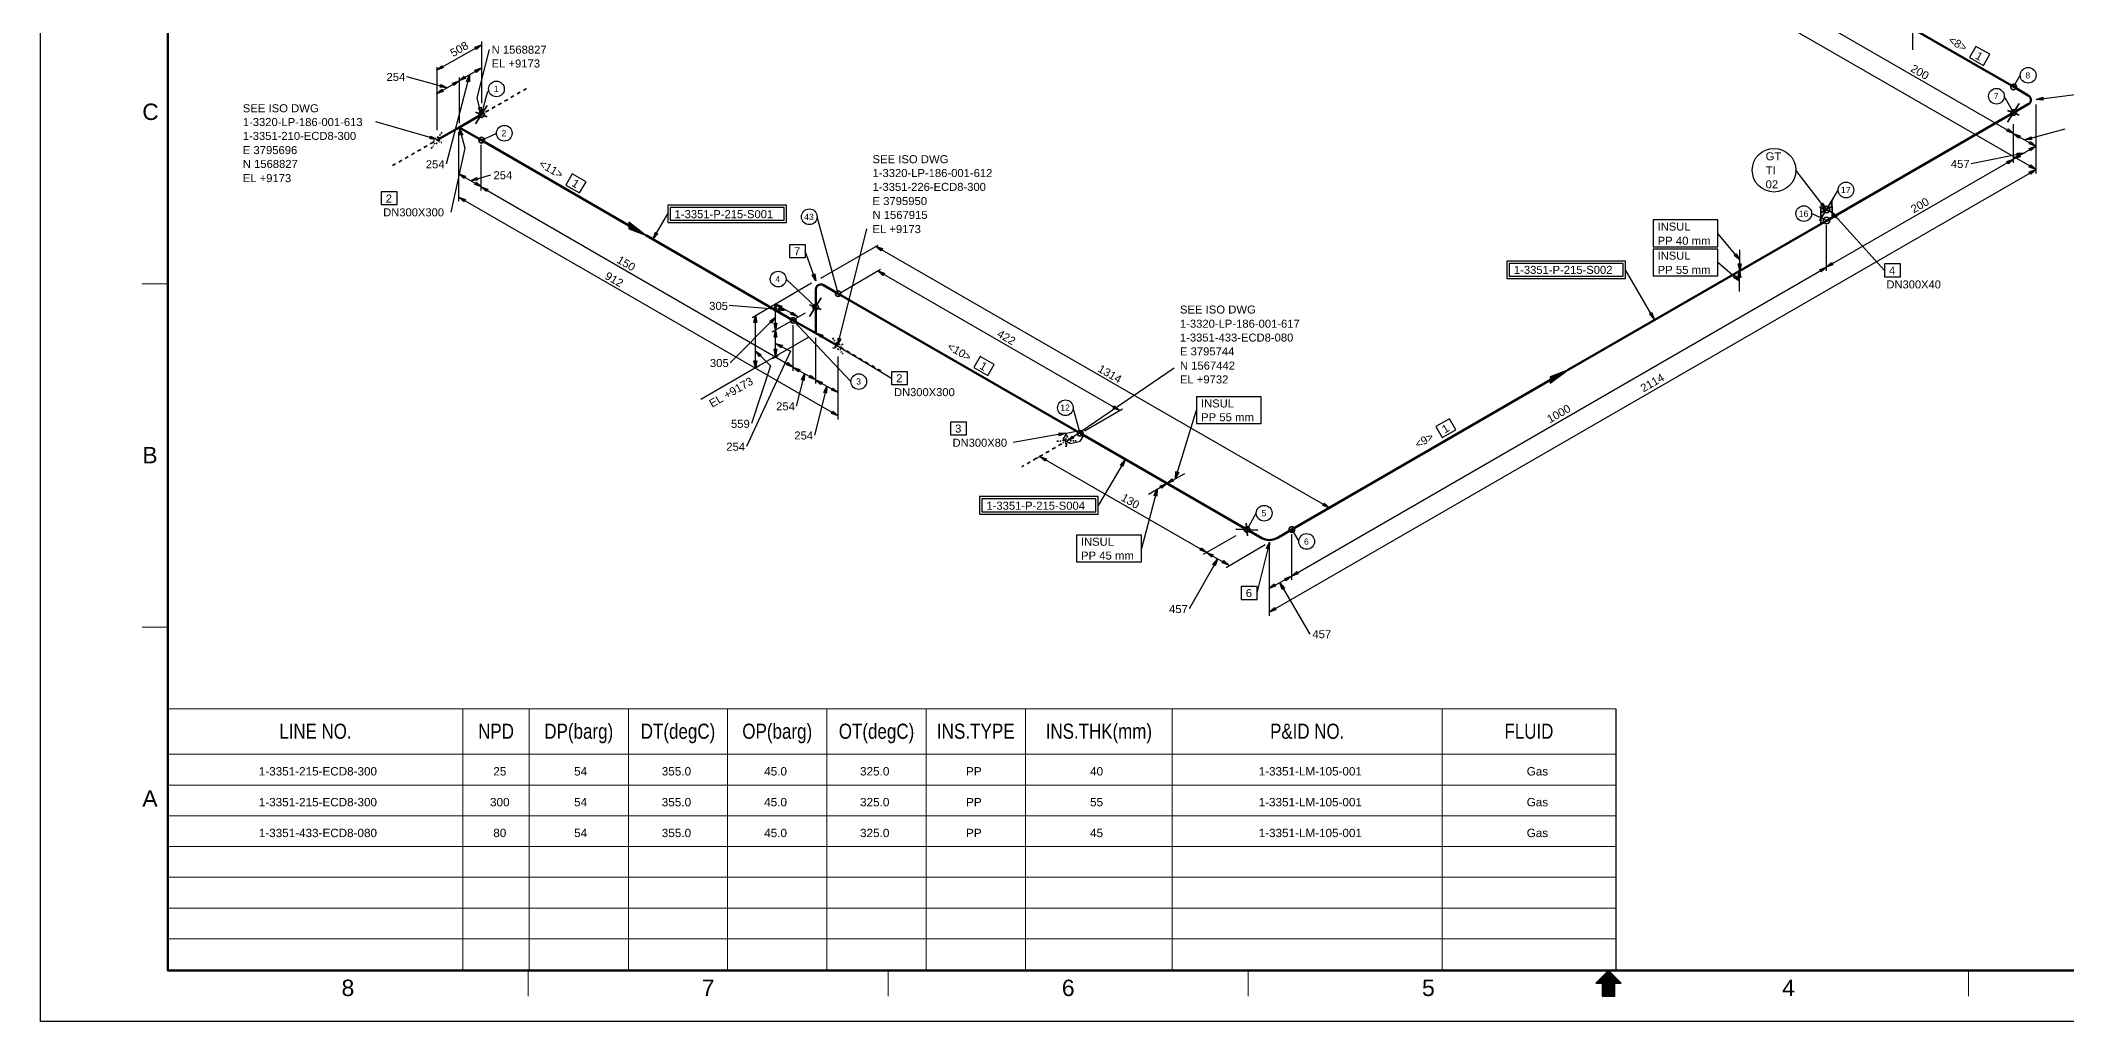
# Model space of a CAD drawing. Header units: inches. Extents: x 0 to 841, y 0 to 594.
# Drawn here: x 0 to 557, y 0 to 270 of the extents above; entities that cross this region are included whole.
import ezdxf
from ezdxf.enums import TextEntityAlignment as Align
from ezdxf.xclip import XClip

# ---------------------------------------------------------------- set-up
doc = ezdxf.new("R2010")
doc.units = ezdxf.units.IN
doc.header["$MEASUREMENT"] = 0
doc.header["$XCLIPFRAME"] = 0
for name, color, linetype in [('1-3320-LP-186-001-615_MODEL-EMBED 1_DWG$0$Default', 7, 'Continuous'), ('BG 0', 7, 'Continuous'), ('BG BG BG BG BG 2', 7, 'Continuous'), ('BG BG BG BG TITLETEXT', 7, 'Continuous'), ('BG Border', 7, 'Continuous'), ('DIMLINES', 7, 'Continuous'), ('DIMTEXT', 7, 'Continuous'), ('FITTINGS', 7, 'Continuous'), ('ISOTEXT', 7, 'Continuous'), ('NOZZLES', 7, 'Continuous'), ('PIPE', 7, 'Continuous'), ('WELDS', 7, 'Continuous')]:
    doc.layers.add(name, color=color, linetype=linetype)
doc.styles.add('1-3320-LP-186-001-615_MODEL-EMBED 1_DWG$0$Arial', font='arial.ttf')
doc.styles.add('Arial', font='arial.ttf')

# ---------------------------------------------------------------- blocks, each defined once
blk = doc.blocks.new('1-3320-LP-186-001-615_MODEL-EMBED 1_DWG')
at = {"layer": '1-3320-LP-186-001-615_MODEL-EMBED 1_DWG$0$Default', "color": 4, "style": '1-3320-LP-186-001-615_MODEL-EMBED 1_DWG$0$Arial'}
for s, width, p in [('1-3351-215-ECD8-300', 1.00235, (0.938205, -0.115628)), ('25', 1.008516, (3.475116, -0.115628)), ('54', 1.008516, (4.350117, -0.115628)), ('355.0 ', 1.008516, (5.29826, -0.115628)), ('45.0 ', 1.008516, (6.406503, -0.115628)), ('325.0 ', 1.008516, (7.444094, -0.115628)), ('PP', 1.004063, (8.591588, -0.115628)), ('40', 1.008516, (9.933451, -0.115628)), ('1-3351-LM-105-001', 1.002802, (11.758255, -0.115628)), ('Gas', 1.002038, (14.659147, -0.115628)), ('1-3351-215-ECD8-300', 1.00235, (0.938205, -0.448962)), ('300', 1.008516, (3.43979, -0.448962)), ('54', 1.008516, (4.350117, -0.448962)), ('355.0 ', 1.008516, (5.29826, -0.448962)), ('45.0 ', 1.008516, (6.406503, -0.448962)), ('325.0 ', 1.008516, (7.444094, -0.448962)), ('PP', 1.004063, (8.591588, -0.448962)), ('55', 1.008516, (9.933451, -0.448962)), ('1-3351-LM-105-001', 1.002802, (11.758255, -0.448962)), ('Gas', 1.002038, (14.659147, -0.448962)), ('1-3351-433-ECD8-080', 1.00235, (0.938205, -0.782295)), ('80', 1.008516, (3.475116, -0.782295)), ('54', 1.008516, (4.350117, -0.782295)), ('355.0 ', 1.008516, (5.29826, -0.782295)), ('45.0 ', 1.008516, (6.406503, -0.782295)), ('325.0 ', 1.008516, (7.444094, -0.782295)), ('PP', 1.004063, (8.591588, -0.782295)), ('45', 1.008516, (9.933451, -0.782295)), ('1-3351-LM-105-001', 1.002802, (11.758255, -0.782295)), ('Gas', 1.002038, (14.659147, -0.782295))]:
    blk.add_text(s, height=0.090278, dxfattribs=dict(at, width=width)).set_placement(p, align=Align.TOP_LEFT)

msp = doc.modelspace()

# ---------------------------------------------------------------- linework, layer by layer
at = {"layer": 'BG 0', "color": 2, "linetype": 'Continuous', "lineweight": 25}
msp.add_line((432.98, 85.88), (432.98, 14), dxfattribs=at)
at = {"layer": 'BG BG BG BG BG 2', "color": 2, "linetype": 'Continuous', "lineweight": 15}
for p, q in [((432.98, 85.88), (35, 85.88)), ((116.13, 14.27), (116.13, 85.88)), ((134.31, 14.27), (134.31, 85.88)), ((161.59, 14.27), (161.59, 85.88)), ((188.87, 14.27), (188.87, 85.88)), ((216.16, 14.27), (216.16, 85.88)), ((243.44, 14.27), (243.44, 85.88)), ((270.72, 14.27), (270.72, 85.88)), ((311.11, 14.27), (311.11, 85.88)), ((385.27, 14.27), (385.27, 85.88)), ((432.98, 73.42), (35, 73.42)), ((432.98, 64.96), (35, 64.96)), ((432.98, 56.51), (35, 56.51)), ((432.98, 48.06), (35, 48.06)), ((432.98, 39.61), (35, 39.61)), ((432.98, 31.16), (35, 31.16)), ((432.98, 22.71), (35, 22.71))]:
    msp.add_line(p, q, dxfattribs=at)
at = {"layer": 'BG Border', "color": 7, "linetype": 'Continuous', "lineweight": 25}
for p, q in [((0, 0), (0, 594)), ((431, 14), (427.5, 10.5)), ((434.5, 10.5), (431, 14)), ((427.5, 10.5), (429.25, 10.5)), ((429.25, 10.5), (429.25, 6.98)), ((429.25, 6.98), (432.75, 6.98)), ((432.75, 6.98), (432.75, 10.5)), ((432.75, 10.5), (434.5, 10.5)), ((841, 0), (0, 0))]:
    msp.add_line(p, q, dxfattribs=at)
at = {"layer": 'BG Border', "color": 3, "linetype": 'Continuous', "lineweight": 120}
for p, q in [((35, 14), (35, 580)), ((827, 14), (35, 14))]:
    msp.add_line(p, q, dxfattribs=at)
at = {"layer": 'BG Border', "color": 7, "linetype": 'Continuous', "lineweight": 13}
for p, q in [((27.98, 202.67), (35, 202.67)), ((27.98, 108.33), (35, 108.33)), ((134, 14), (134, 6.98)), ((233, 14), (233, 6.98)), ((332, 14), (332, 6.98)), ((428.2, 11.2), (428.2, 10.5)), ((428.4, 11.4), (428.4, 10.5)), ((428.6, 11.6), (428.6, 10.5)), ((428.8, 11.8), (428.8, 10.5)), ((429, 12), (429, 10.5)), ((429.2, 12.2), (429.2, 10.5)), ((429.4, 12.4), (429.4, 6.98)), ((429.6, 12.6), (429.6, 6.98)), ((429.8, 12.8), (429.8, 6.98)), ((430, 13), (430, 6.98)), ((430.2, 13.2), (430.2, 6.98)), ((430.4, 13.4), (430.4, 6.98)), ((430.6, 13.6), (430.6, 6.98)), ((430.8, 13.8), (430.8, 6.98)), ((431, 14), (431, 6.98)), ((431.2, 13.8), (431.2, 6.98)), ((431.4, 13.6), (431.4, 6.98)), ((431.6, 13.4), (431.6, 6.98)), ((431.8, 13.2), (431.8, 6.98)), ((432, 13), (432, 6.98)), ((432.2, 12.8), (432.2, 6.98)), ((432.4, 12.6), (432.4, 6.98)), ((432.6, 12.4), (432.6, 6.98)), ((432.8, 12.2), (432.8, 10.5)), ((433, 12), (433, 10.5)), ((433.2, 11.8), (433.2, 10.5)), ((433.4, 11.6), (433.4, 10.5)), ((433.6, 11.4), (433.6, 10.5)), ((433.8, 11.2), (433.8, 10.5)), ((530, 14), (530, 6.98)), ((427.6, 10.6), (427.6, 10.5)), ((427.8, 10.8), (427.8, 10.5)), ((428, 11), (428, 10.5)), ((434, 11), (434, 10.5)), ((434.2, 10.8), (434.2, 10.5)), ((434.4, 10.6), (434.4, 10.5))]:
    msp.add_line(p, q, dxfattribs=at)
at = {"layer": 'BG Border', "color": 3, "linetype": 'Continuous', "lineweight": 120}
msp.add_lwpolyline([(827, 580), (35, 580), (35, 14), (827, 14)], close=True, dxfattribs=at)
at = {"layer": 'DIMLINES', "color": 7, "linetype": 'Continuous', "lineweight": 30}
for p, q in [((214.2, 426.92), (548.52, 234.04)), ((490.84, 273.64), (542.36, 243.96)), ((108.84, 261.32), (121.24, 268.36)), ((119.4, 267.72), (121.24, 268.36)), ((119.8, 267.08), (119.4, 267.72)), ((121.24, 268.36), (119.8, 267.08)), ((121.24, 269.24), (121.24, 252.28)), ((514.68, 266.92), (514.68, 272.68)), ((108.84, 261.32), (110.28, 262.6)), ((110.68, 261.96), (108.84, 261.32)), ((108.92, 262.2), (108.92, 244.92)), ((110.28, 262.6), (110.68, 261.96)), ((115, 258.44), (121.24, 261.96)), ((119.4, 261.32), (121.24, 261.96)), ((121.24, 261.96), (119.8, 260.68)), ((111.8, 256.52), (100.68, 259.56)), ((108.84, 254.84), (115.08, 258.44)), ((109.88, 256.68), (110.04, 257.4)), ((111.8, 256.52), (109.88, 256.68)), ((110.04, 257.4), (111.8, 256.52)), ((117.96, 260.04), (111.48, 235.56)), ((113.24, 257.8), (115.08, 258.44)), ((113.64, 257.16), (113.24, 257.8)), ((115.08, 258.44), (113.64, 257.16)), ((115, 258.44), (116.44, 259.72)), ((116.84, 259.08), (115, 258.44)), ((115.08, 259.32), (115.08, 246.76)), ((116.44, 259.72), (116.84, 259.08)), ((117.08, 258.28), (117.96, 260.04)), ((117.88, 258.12), (117.08, 258.28)), ((117.96, 260.04), (117.88, 258.12)), ((119.8, 260.68), (119.4, 261.32)), ((108.84, 254.84), (110.28, 256.12)), ((110.68, 255.48), (108.84, 254.84)), ((110.28, 256.12), (110.68, 255.48)), ((548.52, 233), (548.52, 251.96)), ((540.52, 244.6), (540.92, 245.24)), ((540.92, 245.24), (542.36, 243.96)), ((542.36, 235.88), (542.36, 246.52)), ((545.4, 242.2), (556.52, 245.24)), ((115, 225.4), (115, 244.36)), ((121.16, 228.28), (121.16, 240.84)), ((542.36, 243.96), (540.52, 244.6)), ((542.28, 243.96), (544.12, 243.32)), ((543.72, 242.68), (542.28, 243.96)), ((542.28, 243.96), (548.44, 240.44)), ((542.28, 236.92), (548.44, 240.52)), ((544.12, 243.32), (543.72, 242.68)), ((545.4, 242.2), (547.16, 243.08)), ((547.32, 242.36), (545.4, 242.2)), ((546.6, 241.08), (547, 241.72)), ((548.44, 240.44), (546.6, 241.08)), ((546.6, 239.88), (548.44, 240.52)), ((547, 239.24), (546.6, 239.88)), ((547, 241.72), (548.44, 240.44)), ((548.44, 240.52), (547, 239.24)), ((547.16, 243.08), (547.32, 242.36)), ((337.72, 112.44), (548.52, 234.04)), ((490.84, 207.24), (542.36, 236.92)), ((545.24, 238.52), (530.68, 235.64)), ((540.52, 236.28), (542.36, 236.92)), ((540.92, 235.64), (540.52, 236.28)), ((542.36, 236.92), (540.92, 235.64)), ((542.28, 236.92), (543.72, 238.2)), ((544.12, 237.56), (542.28, 236.92)), ((543.4, 237.8), (543.32, 238.52)), ((543.32, 238.52), (545.24, 238.52)), ((545.24, 238.52), (543.4, 237.8)), ((543.72, 238.2), (544.12, 237.56)), ((546.68, 234.68), (547.08, 235.32)), ((548.52, 234.04), (546.68, 234.68)), ((546.68, 233.4), (548.52, 234.04)), ((547.08, 235.32), (548.52, 234.04)), ((548.52, 234.04), (547.08, 232.76)), ((115, 232.84), (116.84, 232.2)), ((116.44, 231.56), (115, 232.84)), ((115, 232.84), (121.24, 229.32)), ((116.84, 232.2), (116.44, 231.56)), ((118.2, 231), (123.8, 232.6)), ((118.2, 231), (119.96, 231.88)), ((120.12, 231.16), (118.2, 231)), ((119.4, 229.96), (119.8, 230.6)), ((121.24, 229.32), (119.4, 229.96)), ((119.8, 230.6), (121.24, 229.32)), ((119.96, 231.88), (120.12, 231.16)), ((121.16, 229.32), (123, 228.68)), ((122.6, 228.04), (121.16, 229.32)), ((121.16, 229.32), (206.92, 179.8)), ((123, 228.68), (122.6, 228.04)), ((547.08, 232.76), (546.68, 233.4)), ((115, 226.44), (116.84, 225.8)), ((116.44, 225.16), (115, 226.44)), ((115, 226.44), (219.24, 166.36)), ((116.84, 225.8), (116.44, 225.16)), ((461.08, 220.2), (443.24, 220.2)), ((443.24, 220.2), (443.24, 212.84)), ((461.08, 212.84), (461.08, 220.2)), ((490.92, 206.2), (490.92, 218.76)), ((230.12, 213.16), (214.44, 204.12)), ((229.56, 213), (231.4, 212.36)), ((231, 211.72), (229.56, 213)), ((229.56, 213), (354.28, 141.16)), ((231.4, 212.36), (231, 211.72)), ((443.24, 212.84), (461.08, 212.84)), ((461.08, 212.2), (443.24, 212.2)), ((443.24, 212.2), (443.24, 204.84)), ((467.08, 209.24), (461.08, 216.52)), ((461.08, 204.84), (461.08, 212.2)), ((467.08, 206.28), (467.08, 212.04)), ((230.92, 206.6), (220.2, 200.28)), ((230.12, 206.2), (231.96, 205.56)), ((231.56, 204.92), (230.12, 206.2)), ((230.12, 206.2), (296.68, 167.88)), ((343.88, 122.36), (490.92, 207.24)), ((467, 203.4), (461.08, 208.52)), ((465.56, 210.44), (466.12, 210.92)), ((467.08, 209.24), (465.56, 210.44)), ((466.12, 210.92), (467.08, 209.24)), ((466.28, 205.8), (467.88, 206.68)), ((466.6, 204.36), (467, 206.28)), ((467.08, 206.28), (466.68, 208.2)), ((466.68, 208.2), (467.48, 208.2)), ((467, 206.28), (467.4, 204.36)), ((467, 200.52), (467, 206.28)), ((467.48, 208.2), (467.08, 206.28)), ((489.08, 206.6), (490.92, 207.24)), ((489.48, 205.96), (489.08, 206.6)), ((490.92, 207.24), (489.48, 205.96)), ((490.84, 207.24), (492.28, 208.52)), ((492.68, 207.88), (490.84, 207.24)), ((492.28, 208.52), (492.68, 207.88)), ((195.64, 193.4), (211.96, 202.92)), ((231.96, 205.56), (231.56, 204.92)), ((443.24, 204.84), (461.08, 204.84)), ((465.32, 204.36), (465.8, 204.92)), ((467, 203.4), (465.32, 204.36)), ((465.8, 204.92), (467, 203.4)), ((467.4, 204.36), (466.6, 204.36)), ((204.92, 195.4), (189.32, 196.68)), ((201.64, 195.24), (202.04, 197.16)), ((202.44, 195.24), (201.64, 195.24)), ((201.96, 197.16), (203.8, 196.52)), ((203.4, 195.88), (201.96, 197.16)), ((201.96, 197.16), (208.12, 193.64)), ((202.04, 197.16), (202.44, 195.24)), ((202.04, 189.96), (202.04, 197.16)), ((203, 195.16), (203.08, 195.96)), ((204.92, 195.4), (203, 195.16)), ((203.08, 195.96), (204.92, 195.4)), ((203.8, 196.52), (203.4, 195.88)), ((206.28, 194.28), (206.68, 194.92)), ((206.68, 194.92), (208.12, 193.64)), ((202.04, 193.48), (189.56, 181)), ((196.12, 192.04), (196.52, 193.96)), ((196.92, 192.04), (196.12, 192.04)), ((196.52, 193.96), (196.92, 192.04)), ((196.52, 179.56), (196.52, 193.96)), ((200.44, 192.36), (202.04, 193.48)), ((200.92, 191.88), (200.44, 192.36)), ((202.04, 193.48), (200.92, 191.88)), ((201.16, 189.48), (210.28, 194.68)), ((202.04, 189.96), (201.64, 191.88)), ((201.64, 191.88), (202.44, 191.88)), ((201.64, 188.04), (202.04, 189.96)), ((202.44, 191.88), (202.04, 189.96)), ((202.04, 189.96), (202.44, 188.04)), ((202.04, 182.76), (202.04, 189.96)), ((208.12, 193.64), (206.28, 194.28)), ((206.92, 178.76), (206.92, 191.32)), ((206.2, 184.2), (194.04, 157.96)), ((196.52, 184.28), (198.12, 183.16)), ((197.64, 182.68), (196.52, 184.28)), ((196.52, 184.28), (200.68, 180.12)), ((211, 187.88), (197.8, 180.28)), ((202.44, 188.04), (201.64, 188.04)), ((202.04, 182.76), (201.64, 184.68)), ((201.64, 184.68), (202.44, 184.68)), ((202.04, 186.28), (203.96, 185.8)), ((203.56, 185.08), (202.04, 186.28)), ((202.04, 186.28), (206.2, 184.2)), ((202.44, 184.68), (202.04, 182.76)), ((203.96, 185.8), (203.56, 185.08)), ((213.08, 175.24), (213.08, 187.8)), ((197.8, 180.28), (181.48, 170.92)), ((200.68, 180.12), (195.4, 164.28)), ((195.64, 179.08), (197.24, 179.96)), ((196.52, 179.56), (196.12, 181.48)), ((196.12, 181.48), (196.92, 181.48)), ((196.92, 181.48), (196.52, 179.56)), ((198.12, 183.16), (197.64, 182.68)), ((201.24, 182.12), (202.84, 183)), ((205.08, 180.44), (205.48, 181.08)), ((206.92, 179.8), (205.08, 180.44)), ((205.48, 181.08), (206.92, 179.8)), ((206.84, 179.8), (208.68, 179.16)), ((208.28, 178.52), (206.84, 179.8)), ((206.84, 179.8), (213.08, 176.28)), ((208.68, 179.16), (208.28, 178.52)), ((219.24, 165.4), (219.24, 182.68)), ((209.96, 178.04), (207.72, 169.08)), ((209.16, 176.28), (209.96, 178.04)), ((209.88, 176.12), (209.16, 176.28)), ((209.96, 178.04), (209.88, 176.12)), ((211.24, 176.92), (211.64, 177.56)), ((213.08, 176.28), (211.24, 176.92)), ((211.64, 177.56), (213.08, 176.28)), ((216.12, 174.52), (212.76, 161.08)), ((213, 176.28), (214.84, 175.64)), ((214.44, 175), (213, 176.28)), ((213, 176.28), (219.24, 172.76)), ((214.84, 175.64), (214.44, 175)), ((215.32, 172.76), (216.12, 174.52)), ((216.04, 172.6), (215.32, 172.76)), ((216.12, 174.52), (216.04, 172.6)), ((217.4, 173.4), (217.8, 174.04)), ((219.24, 172.76), (217.4, 173.4)), ((217.8, 174.04), (219.24, 172.76)), ((217.4, 167), (217.8, 167.64)), ((217.8, 167.64), (219.24, 166.36)), ((297.4, 168.2), (287, 162.2)), ((294.84, 168.52), (295.24, 169.16)), ((296.68, 167.88), (294.84, 168.52)), ((295.24, 169.16), (296.68, 167.88)), ((311.96, 149.16), (317.72, 167.96)), ((335.56, 171.64), (317.72, 171.64)), ((317.72, 171.64), (317.72, 164.28)), ((335.56, 164.28), (335.56, 171.64)), ((219.24, 166.36), (217.4, 167)), ((317.72, 164.28), (335.56, 164.28)), ((273.88, 154.76), (275.48, 155.64)), ((274.68, 155.24), (276.52, 154.6)), ((276.12, 153.96), (274.68, 155.24)), ((274.68, 155.24), (320.6, 128.84)), ((276.52, 154.6), (276.12, 153.96)), ((309.56, 147.8), (314.52, 150.52)), ((311.96, 149.16), (312.12, 151.08)), ((312.92, 150.84), (311.96, 149.16)), ((312.12, 151.08), (312.92, 150.84)), ((306.92, 146.28), (302.6, 129.96)), ((304.52, 144.84), (309.64, 147.8)), ((306.04, 144.52), (306.92, 146.28)), ((306.92, 146.28), (306.84, 144.36)), ((307.8, 147.16), (309.64, 147.8)), ((308.2, 146.52), (307.8, 147.16)), ((309.64, 147.8), (308.2, 146.52)), ((310.36, 147.32), (308.76, 148.2)), ((310.36, 147.32), (308.76, 148.2)), ((309.56, 147.8), (311, 149.08)), ((311.4, 148.44), (309.56, 147.8)), ((311, 149.08), (311.4, 148.44)), ((306.84, 144.36), (306.04, 144.52)), ((352.44, 141.8), (352.84, 142.44)), ((354.28, 141.16), (352.44, 141.8)), ((352.84, 142.44), (354.28, 141.16)), ((354.84, 141.56), (353.24, 140.68)), ((343.96, 121.32), (343.96, 133.88)), ((302.6, 133.64), (284.76, 133.64)), ((284.76, 133.64), (284.76, 126.28)), ((302.6, 126.28), (302.6, 133.64)), ((318.76, 129.48), (319.16, 130.12)), ((320.6, 128.84), (318.76, 129.48)), ((319.16, 130.12), (320.6, 128.84)), ((319.72, 128.36), (328.68, 133.56)), ((320.52, 128.84), (322.36, 128.2)), ((321.96, 127.56), (320.52, 128.84)), ((320.52, 128.84), (326.68, 125.4)), ((322.36, 128.2), (321.96, 127.56)), ((325.88, 124.76), (336.6, 131.08)), ((337.8, 111.4), (337.8, 130.36)), ((284.76, 126.28), (302.6, 126.28)), ((323.56, 127), (315.72, 113.4)), ((322.28, 125.56), (323.56, 127)), ((322.92, 125.16), (322.28, 125.56)), ((323.56, 127), (322.92, 125.16)), ((324.84, 126.04), (325.24, 126.68)), ((326.68, 125.4), (324.84, 126.04)), ((325.24, 126.68), (326.68, 125.4)), ((343.88, 122.36), (345.32, 123.64)), ((345.72, 123), (343.88, 122.36)), ((345.32, 123.64), (345.72, 123)), ((337.64, 118.92), (343.88, 122.36)), ((337.64, 118.92), (339.08, 120.2)), ((339.48, 119.56), (337.64, 118.92)), ((339.08, 120.2), (339.48, 119.56)), ((340.68, 120.52), (341.96, 119.08)), ((341.32, 118.68), (340.68, 120.52)), ((340.68, 120.52), (348.92, 106.44)), ((341.96, 119.08), (341.32, 118.68)), ((342.04, 121.72), (343.88, 122.36)), ((342.44, 121.08), (342.04, 121.72)), ((343.88, 122.36), (342.44, 121.08)), ((337.72, 112.44), (339.16, 113.72)), ((339.56, 113.08), (337.72, 112.44)), ((339.16, 113.72), (339.56, 113.08))]:
    msp.add_line(p, q, dxfattribs=at)
at = {"layer": 'ELBO', "color": 3, "linetype": 'Continuous', "lineweight": 50}
for centre, radius, start, end in [((545.71, 253.2), 1.39, 299.981, 60.018), ((214.51, 201.1), 1.39, 60.018, 180), ((337.78, 136.41), 4.16, 240.018, 299.982)]:
    msp.add_arc(centre, radius, start, end, dxfattribs=at)
at = {"layer": 'FITTINGS', "color": 2, "linetype": 'Continuous', "lineweight": 35}
for p, q in [((492.5, 224), (489.4, 222.2)), ((489.4, 222.2), (489.4, 223.9)), ((492.4, 223.9), (492.4, 225.6)), ((492.5, 220.9), (492.5, 224)), ((489.4, 222.2), (489.4, 219.1)), ((489.4, 219.1), (490.9, 220)), ((490.9, 220), (492.5, 220.9))]:
    msp.add_line(p, q, dxfattribs=at)
at = {"layer": 'FITTINGS', "color": 2, "linetype": 'Continuous', "lineweight": 30}
for p, q in [((166.3, 216), (161.7, 219.6)), ((161.7, 219.6), (161.7, 217.8)), ((166.3, 216), (161.7, 219.4)), ((161.7, 219.4), (161.7, 217.9)), ((165.9, 216.2), (161.7, 219.4)), ((161.7, 219.4), (161.7, 218)), ((165.5, 216.5), (161.7, 219.2)), ((161.7, 219.2), (161.7, 218.2)), ((165, 216.7), (161.7, 219.1)), ((161.7, 219.1), (161.7, 218.2)), ((164.6, 217), (161.7, 219)), ((161.7, 219), (161.7, 218.4)), ((164.2, 217.3), (161.7, 218.9)), ((161.7, 218.9), (161.7, 218.5)), ((163.8, 217.5), (161.7, 218.8)), ((161.7, 218.8), (161.7, 218.6)), ((161.7, 218.6), (163.3, 217.8)), ((163.3, 217.8), (161.7, 218.6)), ((161.7, 218.5), (163.8, 217.5)), ((161.7, 218.4), (164.2, 217.3)), ((161.7, 218.2), (165, 216.7)), ((161.7, 218.2), (164.6, 217)), ((161.7, 218), (165.5, 216.5)), ((161.7, 217.9), (165.9, 216.2)), ((161.7, 217.8), (166.3, 216)), ((419.7, 178.9), (415, 177.1)), ((415, 175.4), (419.7, 178.9)), ((419.7, 178.9), (415, 177)), ((415, 175.4), (419.3, 178.6)), ((419.3, 178.6), (415, 176.9)), ((415, 175.6), (418.9, 178.4)), ((418.9, 178.4), (415, 176.8)), ((415, 175.7), (418.4, 178.2)), ((418.4, 178.2), (415, 176.7)), ((415, 175.8), (417.9, 177.9)), ((417.9, 177.9), (415, 176.6)), ((415, 175.9), (417.5, 177.6)), ((417.5, 177.6), (415, 176.5)), ((415, 176.1), (417.1, 177.4)), ((417.1, 177.4), (415, 176.3)), ((415, 177.1), (415, 175.4)), ((415, 176.2), (416.6, 177.1)), ((416.6, 177.1), (415, 176.2)), ((415, 177), (415, 175.4)), ((415, 176.9), (415, 175.6)), ((415, 176.8), (415, 175.7)), ((415, 176.7), (415, 175.8)), ((415, 176.6), (415, 175.9)), ((415, 176.5), (415, 176.1)), ((415, 176.3), (415, 176.2))]:
    msp.add_line(p, q, dxfattribs=at)
at = {"layer": 'ISOTEXT', "color": 7, "linetype": 'Continuous', "lineweight": 30}
for p, q in [((531.96, 267.88), (530.2, 264.84)), ((535.8, 265.72), (531.96, 267.88)), ((120.04, 253.72), (123.4, 267.08)), ((530.2, 264.84), (534.04, 262.68)), ((534.04, 262.68), (535.8, 265.72)), ((542.36, 256.76), (544.2, 259.96)), ((121.16, 249.24), (120.04, 253.72)), ((120.36, 251), (121.08, 251.16)), ((121.16, 249.24), (120.36, 251)), ((121.08, 251.16), (121.16, 249.24)), ((121.24, 249.16), (122.92, 255.56)), ((542.36, 249.72), (539.8, 254.2)), ((548.52, 253.32), (564.92, 255.4)), ((548.52, 253.32), (550.36, 253.96)), ((550.44, 253.16), (548.52, 253.32)), ((550.36, 253.96), (550.44, 253.16)), ((109, 242.36), (92.2, 247.16)), ((115.16, 245.4), (116.6, 239.96)), ((115.16, 245.4), (116.04, 243.64)), ((115.24, 243.48), (115.16, 245.4)), ((107.08, 242.52), (107.24, 243.24)), ((109, 242.36), (107.08, 242.52)), ((107.24, 243.24), (109, 242.36)), ((116.6, 239.96), (112.76, 222.36)), ((116.04, 243.64), (115.24, 243.48)), ((121.24, 242.12), (125.24, 243.96)), ((146.12, 232.84), (144.36, 229.8)), ((144.36, 229.8), (148.2, 227.64)), ((149.96, 230.68), (146.12, 232.84)), ((148.2, 227.64), (149.96, 230.68)), ((490.84, 223.08), (482.52, 233.88)), ((490.92, 223.08), (494.12, 228.44)), ((98.04, 227.96), (93.64, 227.96)), ((93.64, 227.96), (93.64, 224.44)), ((93.64, 224.44), (98.04, 224.44)), ((98.04, 224.44), (98.04, 227.96)), ((205.08, 224.28), (172.44, 224.28)), ((172.44, 224.28), (172.44, 219.48)), ((204.44, 223.64), (173.08, 223.64)), ((173.08, 223.64), (173.08, 220.12)), ((204.44, 220.12), (204.44, 223.64)), ((205.08, 219.48), (205.08, 224.28)), ((489.4, 224.36), (489.96, 224.84)), ((490.84, 223.08), (489.4, 224.36)), ((489.96, 224.84), (490.84, 223.08)), ((168.44, 215), (172.44, 221.88)), ((172.44, 219.48), (205.08, 219.48)), ((173.08, 220.12), (204.44, 220.12)), ((219.24, 199.96), (213.48, 221.08)), ((219.16, 185.8), (227.16, 217.8)), ((490.92, 220.04), (486.84, 221.96)), ((492.28, 222.44), (506.84, 206.36)), ((492.28, 222.44), (493.88, 221.24)), ((493.24, 220.76), (492.28, 222.44)), ((493.88, 221.24), (493.24, 220.76)), ((168.44, 215), (169.08, 216.84)), ((169.72, 216.44), (168.44, 215)), ((169.08, 216.84), (169.72, 216.44)), ((210.28, 213.4), (205.88, 213.4)), ((205.88, 213.4), (205.88, 209.88)), ((213.08, 203.48), (210.2, 211.64)), ((210.28, 209.88), (210.28, 213.4)), ((205.88, 209.88), (210.28, 209.88)), ((435.72, 208.92), (403.08, 208.92)), ((403.08, 208.92), (403.08, 204.12)), ((435.08, 208.28), (403.72, 208.28)), ((403.72, 208.28), (403.72, 204.76)), ((435.08, 204.76), (435.08, 208.28)), ((435.72, 204.12), (435.72, 208.92)), ((443.56, 192.92), (435.72, 206.52)), ((511.24, 208.12), (506.84, 208.12)), ((506.84, 208.12), (506.84, 204.6)), ((511.24, 204.6), (511.24, 208.12)), ((213.08, 196.28), (204.92, 203.96)), ((212.12, 205.16), (212.84, 205.4)), ((213.08, 203.48), (212.12, 205.16)), ((212.84, 205.4), (213.08, 203.48)), ((403.08, 204.12), (435.72, 204.12)), ((403.72, 204.76), (435.08, 204.76)), ((506.84, 204.6), (511.24, 204.6)), ((206.92, 192.6), (222.76, 175.8)), ((442.28, 194.36), (442.92, 194.76)), ((443.56, 192.92), (442.28, 194.36)), ((442.92, 194.76), (443.56, 192.92)), ((213.16, 189.24), (215, 188.6)), ((214.6, 187.96), (213.16, 189.24)), ((213.16, 189.24), (233.96, 176.76)), ((215, 188.6), (214.6, 187.96)), ((219.16, 185.8), (219.24, 187.72)), ((219.96, 187.56), (219.16, 185.8)), ((219.24, 187.72), (219.96, 187.56)), ((238.36, 178.52), (233.96, 178.52)), ((233.96, 178.52), (233.96, 175)), ((238.36, 175), (238.36, 178.52)), ((258.28, 182.68), (256.52, 179.64)), ((256.52, 179.64), (260.36, 177.48)), ((262.12, 180.52), (258.28, 182.68)), ((260.36, 177.48), (262.12, 180.52)), ((282.2, 159.48), (311.64, 179.56)), ((233.96, 175), (238.36, 175)), ((285.8, 161.56), (283.88, 168.6)), ((254.52, 164.68), (250.12, 164.68)), ((250.12, 164.68), (250.12, 161.16)), ((254.52, 161.16), (254.52, 164.68)), ((281.88, 161.64), (267.4, 159.08)), ((280.04, 160.92), (279.96, 161.72)), ((279.96, 161.72), (281.88, 161.64)), ((281.88, 161.64), (280.04, 160.92)), ((387.32, 165.56), (383.56, 163.48)), ((383.56, 163.48), (385.32, 160.44)), ((385.32, 160.44), (389.08, 162.52)), ((389.08, 162.52), (387.32, 165.56)), ((250.12, 161.16), (254.52, 161.16)), ((282.2, 159.48), (283.56, 160.84)), ((283.96, 160.28), (282.2, 159.48)), ((283.56, 160.84), (283.96, 160.28)), ((298.12, 154.28), (290.76, 141.8)), ((296.84, 152.84), (298.12, 154.28)), ((297.48, 152.44), (296.84, 152.84)), ((298.12, 154.28), (297.48, 152.44)), ((290.76, 144.2), (258.12, 144.2)), ((258.12, 144.2), (258.12, 139.4)), ((258.12, 139.4), (290.76, 139.4)), ((290.12, 143.56), (258.76, 143.56)), ((258.76, 143.56), (258.76, 140.04)), ((258.76, 140.04), (290.12, 140.04)), ((290.12, 140.04), (290.12, 143.56)), ((290.76, 139.4), (290.76, 144.2)), ((331.64, 135.16), (334.2, 139.64)), ((343.96, 135.16), (345.88, 131.88)), ((337.8, 131.72), (334.36, 117.72)), ((337, 129.96), (337.8, 131.72)), ((337.72, 129.8), (337, 129.96)), ((337.8, 131.72), (337.72, 129.8)), ((334.44, 119.48), (330.04, 119.48)), ((330.04, 119.48), (330.04, 115.96)), ((334.44, 115.96), (334.44, 119.48)), ((330.04, 115.96), (334.44, 115.96))]:
    msp.add_line(p, q, dxfattribs=at)
at = {"layer": 'ISOTEXT', "color": 2, "linetype": 'Continuous', "lineweight": 30}
for centre, radius in [((546.36, 259.96), 2.16), ((125.32, 256.2), 2.16), ((537.64, 254.2), 2.16), ((127.48, 244.04), 2.16), ((476.52, 233.88), 6), ((496.28, 228.44), 2.16), ((211.32, 221.08), 2.16), ((484.68, 221.96), 2.16), ((202.76, 203.96), 2.16), ((224.92, 175.8), 2.16), ((281.72, 168.6), 2.16), ((336.36, 139.64), 2.16), ((348.04, 131.88), 2.16)]:
    msp.add_circle(centre, radius, dxfattribs=at)
at = {"layer": 'NOZZLES', "color": 7, "linetype": 'Continuous', "lineweight": 25}
for p, q in [((282, 161.5), (281, 160)), ((284.7, 162.1), (282, 161.5)), ((285.8, 161.5), (284.7, 162.1)), ((286.8, 161), (285.8, 161.5)), ((281, 160), (283.1, 158.8)), ((283.1, 158.8), (285.8, 159.4)), ((285.8, 159.4), (286.8, 161))]:
    msp.add_line(p, q, dxfattribs=at)
at = {"layer": 'NOZZLES', "color": 7, "linetype": 'Continuous', "lineweight": 35}
for centre, radius in [((542.36, 256.76), 0.76), ((121.24, 249.16), 0.76), ((542.36, 249.72), 0.76), ((121.24, 242.12), 0.76), ((490.92, 223.08), 0.92), ((490.92, 220.04), 0.92), ((219.24, 199.96), 0.76), ((213.08, 196.28), 0.76), ((206.92, 192.6), 0.76), ((285.8, 161.56), 0.76), ((331.64, 135.16), 0.76), ((343.96, 135.16), 0.76)]:
    msp.add_circle(centre, radius, dxfattribs=at)
at = {"layer": 'PIPE', "color": 3, "linetype": 'Continuous', "lineweight": 50}
for p, q in [((490.9, 286.4), (542.4, 256.8)), ((542.4, 256.8), (546.4, 254.4)), ((546.4, 252), (542.4, 249.7)), ((115.1, 245.6), (108.9, 242.1)), ((115.1, 245.6), (121.2, 249.2)), ((121.2, 242.1), (115.1, 245.6)), ((542.4, 249.7), (490.9, 220)), ((161.7, 218.7), (121.2, 242.1)), ((490.9, 220), (419.7, 178.9)), ((206.9, 192.6), (166.4, 216)), ((213.1, 201.1), (213.1, 196.3)), ((219.2, 200), (215.2, 202.3)), ((213.1, 196.3), (213.1, 189.1)), ((285.8, 161.6), (219.2, 200)), ((213.1, 189.1), (206.9, 192.6)), ((213.1, 189.1), (219.2, 185.6)), ((415.1, 176.3), (344, 135.2)), ((331.6, 135.2), (285.8, 161.6)), ((335.7, 132.8), (331.6, 135.2)), ((344, 135.2), (339.9, 132.8))]:
    msp.add_line(p, q, dxfattribs=at)
at = {"layer": 'PIPE', "color": 2, "linetype": 'Continuous', "lineweight": 35}
for p, q in [((132.75, 255.81), (133.6, 256.3)), ((124.07, 250.84), (124.94, 251.34)), ((125.81, 251.84), (126.68, 252.34)), ((127.54, 252.83), (128.41, 253.33)), ((129.28, 253.83), (130.15, 254.32)), ((131.01, 254.82), (131.88, 255.32)), ((121.2, 249.2), (121.47, 249.35)), ((122.34, 249.85), (123.2, 250.35)), ((104.54, 239.6), (103.67, 239.11)), ((106.28, 240.6), (105.41, 240.1)), ((108.01, 241.59), (107.15, 241.1)), ((107.4, 242.6), (107.7, 242.6)), ((107.4, 239.8), (107.7, 240.2)), ((107.8, 242.5), (108, 242.5)), ((107.8, 240.4), (108, 240.6)), ((108.1, 242), (108, 241.6)), ((108.1, 241.2), (108.4, 241.1)), ((108.7, 242.8), (108.2, 242.3)), ((108.7, 241.1), (109, 241.4)), ((109.4, 243), (109, 243)), ((109.4, 241.7), (109.7, 242.2)), ((109.8, 242.6), (109.7, 243)), ((109.9, 243.8), (109.8, 243.4)), ((110.3, 244.3), (110.1, 244)), ((110.3, 241.5), (110.1, 241.5)), ((97.6, 235.63), (96.73, 235.13)), ((99.34, 236.62), (98.47, 236.13)), ((101.07, 237.62), (100.2, 237.12)), ((102.81, 238.61), (101.94, 238.11)), ((217.8, 187.8), (218, 187.4)), ((218.2, 187.2), (218.3, 186.9)), ((218.3, 186), (218.4, 186.4)), ((218.6, 185.1), (218.4, 185.6)), ((218.6, 186.5), (219, 186.4)), ((219.4, 184.6), (219, 184.8)), ((219.4, 186.2), (219.8, 185.8)), ((220, 184.6), (219.7, 184.6)), ((219.83, 185.23), (220.7, 184.73)), ((220, 185.4), (220.1, 185)), ((220.2, 183.8), (220.1, 184.1)), ((220.6, 186.1), (220.4, 186)), ((221.56, 184.23), (222.43, 183.73)), ((220.6, 183.3), (220.4, 183.6)), ((223.29, 183.22), (224.16, 182.72)), ((225.02, 182.22), (225.89, 181.72)), ((226.75, 181.22), (227.62, 180.71)), ((228.48, 180.21), (229.35, 179.71)), ((230.21, 179.21), (231.08, 178.7)), ((277.24, 156.72), (276.37, 156.22)), ((278.98, 157.71), (278.11, 157.22)), ((279.4, 159.4), (279.8, 159.4)), ((280.71, 158.71), (279.85, 158.21)), ((280.2, 159.4), (280.5, 159.4)), ((281.2, 159.8), (280.9, 159.4)), ((281, 159.1), (281.2, 159)), ((282.1, 159.5), (281.58, 159.2)), ((282.1, 160.1), (281.6, 159.9)), ((281.7, 158.8), (282.2, 158.8)), ((281.9, 157.9), (281.9, 158.2)), ((282.2, 161), (282.2, 160.7)), ((283, 159.9), (282.5, 160.1)), ((282.6, 159), (283, 159.1)), ((283.2, 159.4), (283.2, 159.7)), ((284.1, 159.5), (283.8, 159.5)), ((284.7, 159.5), (284.4, 159.5)), ((270.3, 152.74), (269.7, 152.4)), ((272.03, 153.74), (271.17, 153.24)), ((273.77, 154.73), (272.9, 154.23)), ((275.51, 155.72), (274.64, 155.23))]:
    msp.add_line(p, q, dxfattribs=at)
at = {"layer": 'PIPE', "color": 3, "linetype": 'Continuous', "lineweight": 35}
for p, q in [((108.9, 242.1), (108.88, 242.09)), ((109.9, 241.6), (109.8, 241.7)), ((217.8, 185), (218, 185)), ((218.2, 185), (218.3, 185.1)), ((220.2, 185.9), (220.1, 185.9)), ((282, 158.3), (282, 158.5)), ((282.2, 160.6), (282.2, 160.4))]:
    msp.add_line(p, q, dxfattribs=at)
at = {"layer": 'WELDS', "color": 7, "linetype": 'Continuous', "lineweight": 35}
for p, q in [((119.6, 246.6), (122.8, 251.7)), ((543.9, 252.2), (540.7, 247.1)), ((119.6, 249.8), (122.8, 248.5)), ((543.9, 249), (540.7, 250.3)), ((489, 220), (492.8, 226.1)), ((492.8, 222.2), (489, 223.8)), ((214.6, 198.8), (211.4, 193.7)), ((211.4, 196.9), (214.6, 195.6)), ((334.6, 135), (328.6, 135.3)), ((331.8, 133.4), (331.4, 136.9))]:
    msp.add_line(p, q, dxfattribs=at)
for centre, radius in [((542.36, 256.76), 0.76), ((121.24, 249.16), 0.76), ((542.36, 249.72), 0.76), ((121.24, 242.12), 0.76), ((490.92, 223.08), 0.92), ((490.92, 220.04), 0.92), ((219.24, 199.96), 0.76), ((213.08, 196.28), 0.76), ((206.92, 192.6), 0.76), ((285.8, 161.56), 0.76), ((331.64, 135.16), 0.76), ((343.96, 135.16), 0.76)]:
    msp.add_circle(centre, radius, dxfattribs=at)

# ---------------------------------------------------------------- block references
at = {"layer": 'NOZZLES', "linetype": 'ByBlock'}
ref = msp.add_blockref('1-3320-LP-186-001-615_MODEL-EMBED 1_DWG', (36.18, 72.81), dxfattribs=dict(at, xscale=25.4, yscale=25.4, zscale=25.4))
XClip(ref).set_block_clipping_path([(-0.029528, -2.19398), (15.699643, 0.003937)])

# ---------------------------------------------------------------- texts
at = {"layer": 'BG BG BG BG TITLETEXT', "color": 4, "style": 'Arial'}
for s, height, width, p in [('LINE NO.', 4.146, 0.800705, (75.57, 79.74)), ('NPD', 4.146, 0.80406, (125.22, 79.74)), ('DP(barg)', 4.146, 0.806291, (147.95, 79.74)), ('DT(degC)', 4.146, 0.805416, (175.23, 79.74)), ('OP(barg)', 4.146, 0.806696, (202.51, 79.74)), ('OT(degC)', 4.146, 0.805802, (229.8, 79.74)), ('INS.TYPE', 4.146, 0.809963, (257.08, 79.74)), ('INS.THK(mm)', 4.1456, 0.803775, (290.92, 79.74)), ('P&ID NO.', 4.146, 0.801737, (348.19, 79.74)), ('FLUID', 4.146, 0.803157, (409.13, 79.74))]:
    msp.add_text(s, height=height, dxfattribs=dict(at, width=width)).set_placement(p, align=Align.MIDDLE_CENTER)
at = {"layer": 'BG Border', "color": 3, "style": 'Arial'}
for s, width, p in [('C', 0.992063, (27.98, 249.93)), ('B', 1.004063, (27.98, 155.6)), ('A', 1.004063, (27.98, 61.26))]:
    msp.add_text(s, height=4.5, dxfattribs=dict(at, width=width)).set_placement(p, align=Align.MIDDLE_LEFT)
at = {"layer": 'BG Border', "color": 3, "style": 'Arial', "width": 1.008516}
for s, p in [('8', (84.5, 11.48)), ('7', (183.5, 11.48)), ('6', (282.5, 11.48)), ('5', (381.5, 11.48)), ('4', (480.5, 11.48))]:
    msp.add_text(s, height=4.5, dxfattribs=at).set_placement(p, align=Align.TOP_CENTER)
at = {"layer": 'DIMLINES', "color": 2, "style": 'Arial'}
for s, width, p in [('INSUL', 0.999439, (444.5, 217.3)), ('PP 40 mm', 1.014226, (444.5, 213.4)), ('PP 55 mm', 1.014226, (444.5, 205.4)), ('INSUL', 0.999439, (444.5, 209.3)), ('PP 55 mm', 1.014226, (319, 164.9)), ('INSUL', 0.999439, (319, 168.7)), ('PP 45 mm', 1.014226, (286, 126.9)), ('INSUL', 0.999439, (286, 130.7))]:
    msp.add_text(s, height=2.2, dxfattribs=dict(at, width=width)).set_placement(p)
at = {"layer": 'DIMTEXT', "color": 2, "style": 'Arial', "width": 1.008516}
for s, rotation, p in [('508', 30, (113.4, 264.9)), ('200', 330, (513.8, 261.2)), ('200', 30, (514.9, 222)), ('150', 330, (158.2, 208.6)), ('912', 330, (154.9, 204.2)), ('422', 330, (262.7, 188.3)), ('1314', 330, (290.4, 178.7)), ('2114', 30, (440.6, 172.8)), ('1000', 30, (414.9, 164.3)), ('130', 330, (296.8, 143.3))]:
    msp.add_text(s, height=2.2, rotation=rotation, dxfattribs=at).set_placement(p)
for s, p in [('254', (95.1, 258.4)), ('254', (105.9, 234.4)), ('457', (525.1, 234.5)), ('254', (124.5, 231.4)), ('305', (183.8, 195.5)), ('305', (184, 179.8)), ('254', (202.2, 167.9)), ('559', (189.8, 163.1)), ('254', (207.2, 159.9)), ('254', (188.5, 156.8)), ('457', (310.2, 112.2)), ('457', (349.6, 105.3))]:
    msp.add_text(s, height=2.2, dxfattribs=at).set_placement(p)
at = {"layer": 'ISOTEXT', "color": 2, "style": 'Arial'}
for s, height, width, p in [('N 1568827', 2.2, 1.006087, (124, 265.9)), ('EL +9173', 2.2, 1.004902, (124, 262.1)), ('1', 1.7, 1.008516, (124.6, 255.4)), ('8', 1.7, 1.008516, (545.6, 259.1)), ('SEE ISO DWG', 2.2, 1.00983, (55.6, 249.8)), ('7', 1.7, 1.008516, (536.9, 253.4)), ('1-3320-LP-186-001-613', 2.2, 1.004063, (55.6, 246)), ('1-3351-210-ECD8-300', 2.2, 1.00235, (55.6, 242.2)), ('E 3795696', 2.2, 1.007902, (55.6, 238.3)), ('2', 1.7, 1.008516, (126.7, 243.2)), ('N 1568827', 2.2, 1.006087, (55.6, 234.5)), ('SEE ISO DWG', 2.2, 1.00983, (228.7, 235.8)), ('1-3320-LP-186-001-612', 2.2, 1.004063, (228.7, 232)), ('TI', 2.2, 1.016011, (474.2, 232.7)), ('GT', 2.2, 1.009036, (474.2, 236.6)), ('EL +9173', 2.2, 1.004902, (55.6, 230.6)), ('1-3351-226-ECD8-300', 2.2, 1.00235, (228.7, 228.2)), ('02', 2.2, 1.008516, (474.2, 228.9)), ('17', 1.7, 1.008516, (494.9, 227.6)), ('DN300X300', 2.2, 0.99789, (94.2, 221.2)), ('2', 2.2, 1.008516, (94.9, 225)), ('1-3351-P-215-S001', 2.2, 1.003781, (174.3, 220.7)), ('E 3795950', 2.2, 1.007902, (228.7, 224.3)), ('16', 1.7, 1.008516, (483.3, 221.1)), ('43', 1.7, 1.008516, (209.9, 220.2)), ('N 1567915', 2.2, 1.006087, (228.7, 220.5)), ('EL +9173', 2.2, 1.004902, (228.7, 216.6)), ('7', 2.2, 1.008516, (207.1, 210.5)), ('1-3351-P-215-S002', 2.2, 1.003781, (405, 205.4)), ('4', 2.2, 1.008516, (508.1, 205.2)), ('4', 1.7, 1.008516, (202, 203.1)), ('DN300X40', 2.2, 0.996682, (507.4, 201.4)), ('SEE ISO DWG', 2.2, 1.00983, (313.2, 194.5)), ('1-3320-LP-186-001-617', 2.2, 1.004063, (313.2, 190.6)), ('1-3351-433-ECD8-080', 2.2, 1.00235, (313.2, 186.8)), ('E 3795744', 2.2, 1.007902, (313.2, 183)), ('N 1567442', 2.2, 1.006087, (313.2, 179.1)), ('3', 1.7, 1.008516, (224.2, 175)), ('DN300X300', 2.2, 0.99789, (234.6, 171.8)), ('2', 2.2, 1.008516, (235.2, 175.6)), ('EL +9732', 2.2, 1.004902, (313.2, 175.3)), ('12', 1.7, 1.008516, (280.3, 167.8)), ('3', 2.2, 1.008516, (251.4, 161.8)), ('DN300X80', 2.2, 0.996682, (250.7, 157.9)), ('1-3351-P-215-S004', 2.2, 1.003781, (260, 140.6)), ('5', 1.7, 1.008516, (335.6, 138.8)), ('6', 1.7, 1.008516, (347.3, 131)), ('6', 2.2, 1.008516, (331.3, 116.6))]:
    msp.add_text(s, height=height, dxfattribs=dict(at, width=width)).set_placement(p)
for s, rotation, width, p in [('<8>', 330, 0.993892, (524.2, 269)), ('1', 330, 1.008516, (531.6, 264.7)), ('<11>', 330, 0.997459, (136.8, 235)), ('1', 330, 1.008516, (145.8, 229.7)), ('<10>', 330, 0.997459, (249, 184.8)), ('1', 330, 1.008516, (257.9, 179.5)), ('EL +9173', 30, 1.004902, (184.6, 168.6)), ('1', 30, 1.008516, (386, 161.5)), ('<9>', 30, 0.993892, (378.6, 157.4))]:
    msp.add_text(s, height=2.2, rotation=rotation, dxfattribs=dict(at, width=width)).set_placement(p)

doc.saveas('drawing.dxf')
